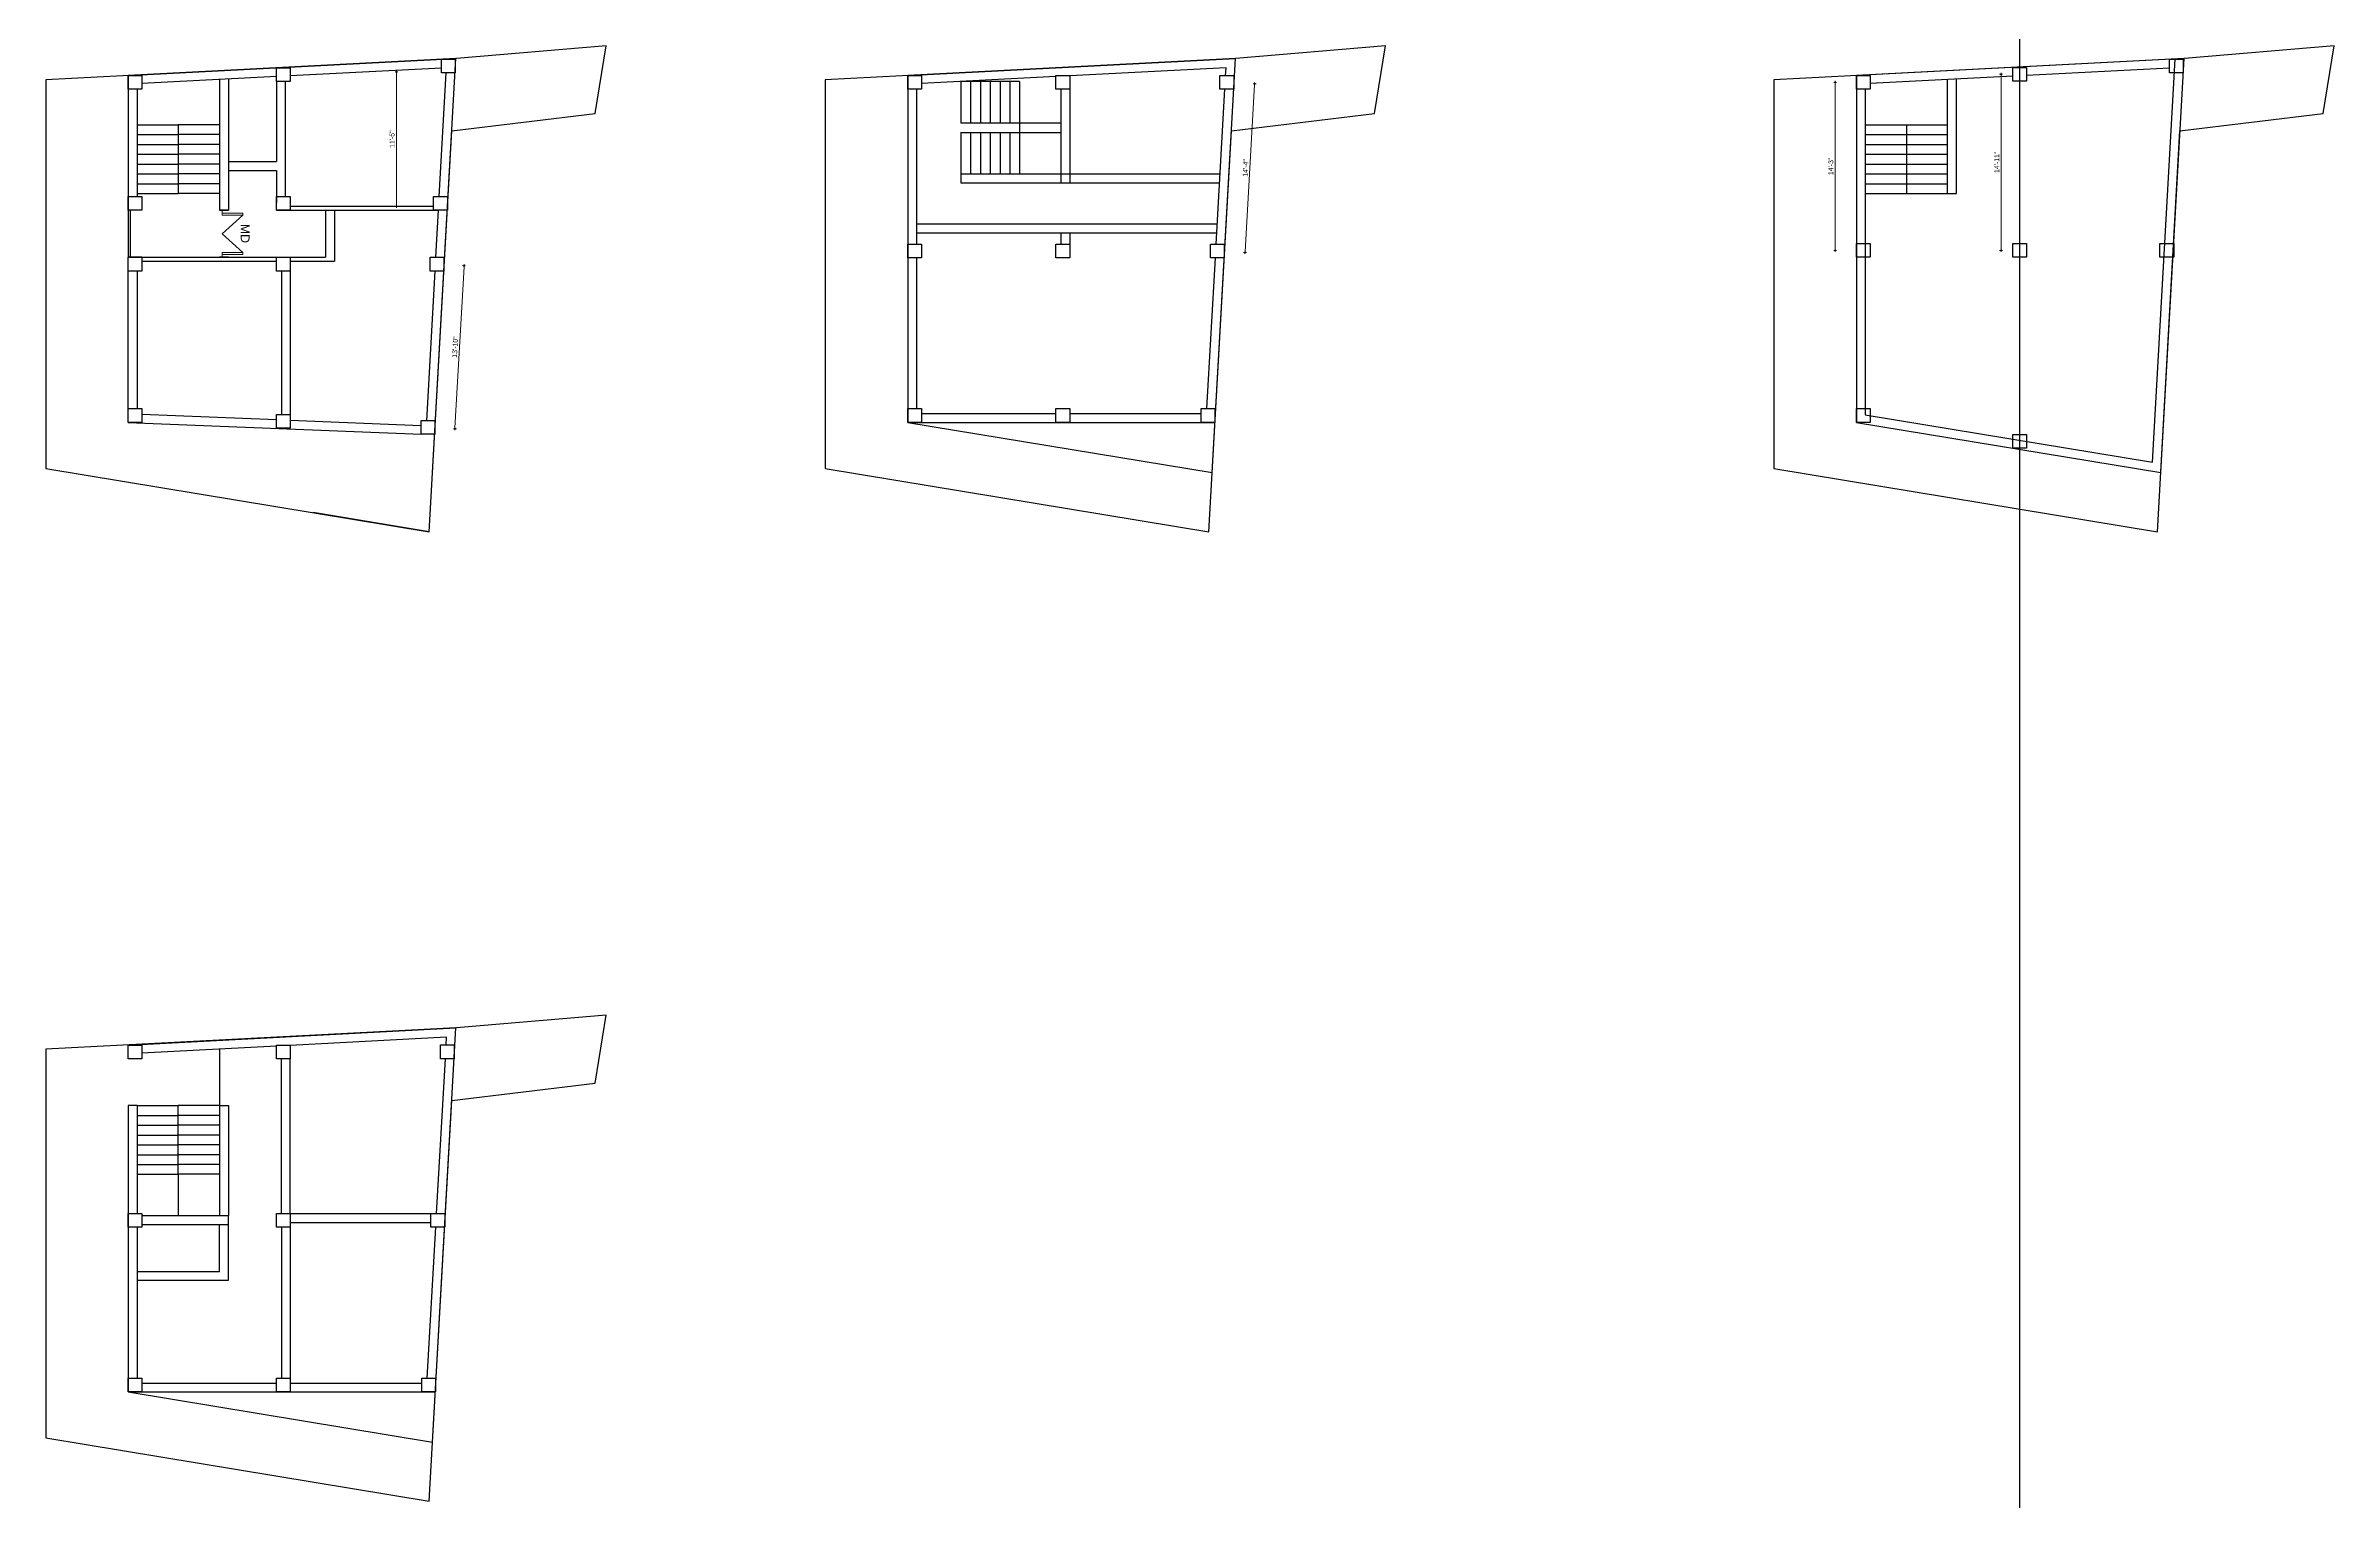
# Model space of a CAD drawing. Header units: inches. Extents: x -14619 to 1971361, y -855114 to -978.
# Drawn here: x 30387 to 32719, y -13736 to -12253 of the extents above; entities that cross this region are included whole.
import ezdxf
from ezdxf.enums import TextEntityAlignment as Align

# ---------------------------------------------------------------- set-up
doc = ezdxf.new("R2010")
doc.units = ezdxf.units.IN
doc.header["$LTSCALE"] = 0.5
doc.header["$MEASUREMENT"] = 0
doc.header["$PDMODE"] = 66
for name, color, linetype, lineweight in [('ELEVATION', 85, 'Continuous', 9), ('hatch', 9, 'Continuous', 0), ('Toilet', 7, 'Continuous', 25)]:
    doc.layers.add(name, color=color, linetype=linetype, lineweight=lineweight)
doc.styles.get("Standard").update_dxf_attribs({"font": 'arial.ttf'})
doc.dimstyles.new('S8', dxfattribs={"dimtxt": 5, "dimasz": 1, "dimexe": 6, "dimexo": 18, "dimgap": 1.9375, "dimtad": 1, "dimdec": 0, "dimzin": 3, "dimdsep": 46, "dimlunit": 4, "dimtxsty": 'Standard', "dimblk": 'dot 2', "dimcen": 12, "dimse1": 1, "dimse2": 1, "dimclrd": 1, "dimclre": 1, "dimclrt": 256, "dimadec": 0, "dimazin": 0, "dimtfac": 0.75, "dimtdec": 0, "dimtix": 1, "dimtmove": 1, "dimatfit": 3, "dimldrblk": 'DOT', "dimfxl": 1, "dimtolj": 1, "dimtzin": 0, "dimlwd": 9, "dimlwe": 9, "dimarcsym": 0})

# ---------------------------------------------------------------- blocks, each defined once
blk = doc.blocks.new('_Dot')
at = {"color": 0, "linetype": 'ByBlock', "lineweight": -2}
blk.add_line((-0.5, 0), (-1, 0), dxfattribs=at)
at = {"color": 0, "linetype": 'ByBlock', "const_width": 0.5}
blk.add_lwpolyline([(-0.25, 0, 1), (0.25, 0, 1)], format="xyb", close=True, dxfattribs=at)
blk = doc.blocks.new('dot1')
at = {"layer": 'hatch'}
h = blk.add_hatch(color=256, dxfattribs=at)
edge = h.paths.add_edge_path()
edge.add_arc((0, 0), 1, 0, 360)
for p, q in [((3, 0), (-3, 0)), ((0, 3), (0, -3))]:
    blk.add_line(p, q, dxfattribs=at)
blk.add_circle((0, 0), 1, dxfattribs=at)
blk = doc.blocks.new('dot 2')
at = {"layer": 'hatch', "xscale": 0.5, "yscale": 0.5, "zscale": 0.5}
blk.add_blockref('dot1', (0, 0), dxfattribs=at)
blk = doc.blocks.new('*D945')
at = {"layer": 'Defpoints', "color": 0, "transparency": 16777216}
for p in [(30715.9, -12279.9), (30715.9, -12416.8), (30744.6, -12416.8)]:
    blk.add_point(p, dxfattribs=at)
at = {"layer": 'Toilet', "color": 1, "lineweight": 9, "transparency": 16777216}
blk.add_line((30744.6, -12280.9), (30744.6, -12415.8), dxfattribs=at)
for p, rotation in [((30744.6, -12279.9), 90), ((30744.6, -12416.8), 270)]:
    blk.add_blockref('dot 2', p, dxfattribs=dict(at, rotation=rotation))
at = {"layer": 'Toilet', "transparency": 16777216, "insert": (30740.1, -12348.4), "char_height": 5, "attachment_point": 5, "rotation": 90}
blk.add_mtext('\\A1;11\'-5"', dxfattribs=at)
blk = doc.blocks.new('*D946')
at = {"layer": 'Defpoints', "color": 0, "transparency": 16777216}
for p in [(30785.9, -12475.8), (30776.6, -12642), (30804.1, -12643.5)]:
    blk.add_point(p, dxfattribs=at)
at = {"layer": 'Toilet', "color": 1, "lineweight": 9, "transparency": 16777216}
blk.add_line((30813.4, -12478.4), (30804.2, -12642.5), dxfattribs=at)
for p, rotation in [((30813.5, -12477.4), 86.77451339904452), ((30804.1, -12643.5), 266.7745133990445)]:
    blk.add_blockref('dot 2', p, dxfattribs=dict(at, rotation=rotation))
at = {"layer": 'Toilet', "transparency": 16777216, "insert": (30804.3, -12560.2), "char_height": 5, "attachment_point": 5, "rotation": 86.7745}
blk.add_mtext('\\A1;13\'-10"', dxfattribs=at)
blk = doc.blocks.new('*D986')
at = {"color": 1, "lineweight": 9, "transparency": 16777216}
blk.add_line((32379.4, -12460.7), (32379.4, -12283.3), dxfattribs=at)
at = {"layer": 'Defpoints', "color": 0, "transparency": 16777216}
for p in [(32379.4, -12282.3), (32398.5, -12282.3), (32398.5, -12461.7)]:
    blk.add_point(p, dxfattribs=at)
at = {"color": 1, "lineweight": 9, "transparency": 16777216}
for p, rotation in [((32379.4, -12282.3), 90), ((32379.4, -12461.7), 270)]:
    blk.add_blockref('dot 2', p, dxfattribs=dict(at, rotation=rotation))
at = {"transparency": 16777216, "insert": (32375, -12372), "char_height": 5, "attachment_point": 5, "rotation": 90}
blk.add_mtext('\\A1;14\'-11"', dxfattribs=at)

msp = doc.modelspace()

# ---------------------------------------------------------------- linework, layer by layer
for p, q in [((32334, -12333.8), (32334, -12287.3)), ((32325, -12333.8), (32325, -12287.7)), ((32241, -12333.8), (32283, -12333.8)), ((32283, -12333.8), (32325, -12333.8)), ((32283, -12333.8), (32283, -12403.8)), ((32325, -12403.8), (32325, -12333.8)), ((32334, -12403.8), (32334, -12333.8)), ((32241, -12343.8), (32283, -12343.8)), ((32241, -12353.8), (32283, -12353.8)), ((32283, -12343.8), (32325, -12343.8)), ((32283, -12353.8), (32325, -12353.8)), ((32241, -12363.8), (32283, -12363.8)), ((32241, -12373.8), (32283, -12373.8)), ((32283, -12363.8), (32325, -12363.8)), ((32283, -12373.8), (32325, -12373.8)), ((32241, -12383.8), (32283, -12383.8)), ((32241, -12393.8), (32283, -12393.8)), ((32241, -12403.8), (32283, -12403.8)), ((32283, -12383.8), (32325, -12383.8)), ((32283, -12393.8), (32325, -12393.8)), ((32283, -12403.8), (32325, -12403.8)), ((32325, -12403.8), (32334, -12403.8))]:
    msp.add_line(p, q)
msp.add_xline((32398.5, -12282.3), (0, 1))
for points in [[(32232, -12283.6), (32246, -12283.6), (32246, -12297.6), (32232, -12297.6)], [(32391.5, -12275.3), (32405.5, -12275.3), (32405.5, -12289.3), (32391.5, -12289.3)], [(32551.1, -12267), (32565.1, -12267), (32565.1, -12281), (32551.1, -12281)], [(32232, -12454.7), (32246, -12454.7), (32246, -12468.7), (32232, -12468.7)], [(32391.5, -12454.7), (32405.5, -12454.7), (32405.5, -12468.7), (32391.5, -12468.7)], [(32541.3, -12454.7), (32555.3, -12454.7), (32555.3, -12468.7), (32541.3, -12468.7)], [(32232, -12623), (32246, -12623), (32246, -12637), (32232, -12637)], [(32391.5, -12649.3), (32405.5, -12649.3), (32405.5, -12663.3), (32391.5, -12663.3)]]:
    msp.add_lwpolyline(points, close=True)
at = {"layer": 'ELEVATION', "color": 146, "ltscale": 0.25, "true_color": 0x105689}
for p, q in [((30567, -12420.8), (30567, -12423.8)), ((30567, -12423.8), (30588, -12423.8)), ((30567, -12425.8), (30567, -12423.8)), ((30588, -12425.8), (30567, -12425.8)), ((30588, -12425.8), (30567, -12444.8)), ((30588, -12423.8), (30588, -12425.8)), ((30588, -12463.8), (30567, -12444.8)), ((30588, -12463.8), (30567, -12463.8)), ((30567, -12463.8), (30567, -12465.8)), ((30567, -12468.8), (30567, -12465.8)), ((30567, -12465.8), (30588, -12465.8)), ((30588, -12463.8), (30588, -12465.8))]:
    msp.add_line(p, q, dxfattribs=at)
at = {"layer": 'Toilet'}
for p, q in [((30471.3, -12283.6), (30805.2, -12266.2)), ((30471.3, -12283.6), (30471.3, -12468.8)), ((30622.3, -12284.7), (30485.3, -12291.8)), ((30573.3, -12287.3), (30573.3, -12420.8)), ((30573.3, -12287.3), (30573.3, -12371.3)), ((30790.3, -12276), (30636.3, -12284)), ((30781.4, -12688.1), (30805.2, -12266.2)), ((30788.2, -12406.8), (30795.3, -12281)), ((30795.2, -12283.6), (30795.3, -12281)), ((31265.5, -12283.6), (31599.4, -12266.2)), ((31265.5, -12283.6), (31265.5, -12469.3)), ((31416.5, -12284.7), (31279.5, -12291.8)), ((31589.8, -12275.7), (31430.5, -12284)), ((31575.6, -12688.1), (31599.4, -12266.2)), ((31589.4, -12283.6), (31589.8, -12275.7)), ((32391.5, -12284.3), (32246, -12291.8)), ((32551.1, -12276), (32405.5, -12283.6)), ((32533.7, -12677.6), (32556.8, -12267)), ((30480.3, -12297.6), (30480.3, -12406.8)), ((30480.3, -12297.6), (30480.3, -12406.8)), ((30564.3, -12287.7), (30564.3, -12420.8)), ((30622.3, -12289.7), (30622.3, -12371.3)), ((30631.3, -12289.7), (30631.3, -12406.8)), ((31274.5, -12297.6), (31274.5, -12455.3)), ((31319.5, -12289.8), (31319.5, -12331.8)), ((31379.5, -12289.8), (31319.5, -12289.8)), ((31329.5, -12289.8), (31329.5, -12331.8)), ((31339.5, -12289.8), (31339.5, -12331.8)), ((31349.5, -12289.8), (31349.5, -12331.8)), ((31359.5, -12289.8), (31359.5, -12331.8)), ((31369.5, -12289.8), (31369.5, -12331.8)), ((31379.5, -12289.8), (31379.5, -12331.8)), ((31421.5, -12297.6), (31421.5, -12392.8)), ((31430.5, -12297.6), (31430.5, -12392.8)), ((31579.7, -12455.3), (31588.6, -12297.6)), ((32241, -12297.6), (32241, -12629.3)), ((30480.3, -12333.8), (30522.3, -12333.8)), ((30480.3, -12333.8), (30522.3, -12333.8)), ((30522.3, -12333.8), (30522.3, -12403.8)), ((30564.3, -12333.8), (30522.3, -12333.8)), ((30564.3, -12333.8), (30522.3, -12333.8)), ((31319.5, -12331.8), (31379.5, -12331.8)), ((31379.5, -12331.8), (31421.5, -12331.8)), ((31379.5, -12331.8), (31379.5, -12341.8)), ((30480.3, -12343.8), (30522.3, -12343.8)), ((30480.3, -12343.8), (30522.3, -12343.8)), ((30480.3, -12353.8), (30522.3, -12353.8)), ((30480.3, -12353.8), (30522.3, -12353.8)), ((30564.3, -12343.8), (30522.3, -12343.8)), ((30564.3, -12343.8), (30522.3, -12343.8)), ((30564.3, -12353.8), (30522.3, -12353.8)), ((30564.3, -12353.8), (30522.3, -12353.8)), ((31319.5, -12341.8), (31319.5, -12383.8)), ((31319.5, -12341.8), (31379.5, -12341.8)), ((31329.5, -12341.8), (31329.5, -12383.8)), ((31339.5, -12341.8), (31339.5, -12383.8)), ((31349.5, -12341.8), (31349.5, -12383.8)), ((31359.5, -12341.8), (31359.5, -12383.8)), ((31369.5, -12341.8), (31369.5, -12383.8)), ((31379.5, -12341.8), (31421.5, -12341.8)), ((31379.5, -12341.8), (31379.5, -12383.8)), ((30480.3, -12363.8), (30522.3, -12363.8)), ((30480.3, -12363.8), (30522.3, -12363.8)), ((30480.3, -12373.8), (30522.3, -12373.8)), ((30480.3, -12373.8), (30522.3, -12373.8)), ((30564.3, -12363.8), (30522.3, -12363.8)), ((30564.3, -12363.8), (30522.3, -12363.8)), ((30564.3, -12373.8), (30522.3, -12373.8)), ((30564.3, -12373.8), (30522.3, -12373.8)), ((30573.3, -12371.3), (30622.3, -12371.3)), ((30573.3, -12380.3), (30622.3, -12380.3)), ((30622.3, -12380.3), (30622.3, -12413.3)), ((30480.3, -12383.8), (30522.3, -12383.8)), ((30480.3, -12383.8), (30522.3, -12383.8)), ((30480.3, -12393.8), (30522.3, -12393.8)), ((30480.3, -12393.8), (30522.3, -12393.8)), ((30480.3, -12403.8), (30522.3, -12403.8)), ((30480.3, -12403.8), (30522.3, -12403.8)), ((30564.3, -12383.8), (30522.3, -12383.8)), ((30564.3, -12383.8), (30522.3, -12383.8)), ((30564.3, -12393.8), (30522.3, -12393.8)), ((30564.3, -12393.8), (30522.3, -12393.8)), ((30564.3, -12403.8), (30522.3, -12403.8)), ((30564.3, -12403.8), (30522.3, -12403.8)), ((31319.5, -12383.8), (31379.5, -12383.8)), ((31319.5, -12383.8), (31319.5, -12392.8)), ((31319.5, -12392.8), (31379.5, -12392.8)), ((31379.5, -12383.8), (31583.7, -12383.8)), ((31379.5, -12392.8), (31430.5, -12392.8)), ((31430.5, -12392.8), (31583.2, -12392.8)), ((30473.3, -12420.8), (30473.3, -12468.8)), ((30564.3, -12420.8), (30573.3, -12420.8)), ((30573.3, -12420.8), (30564.3, -12420.8)), ((30622.3, -12420.8), (30787.8, -12420.8)), ((30636.3, -12416.8), (30782.4, -12416.8)), ((30672.3, -12420.8), (30672.3, -12468.8)), ((30681.3, -12420.8), (30681.3, -12472.8)), ((30784.7, -12468.8), (30787.4, -12420.8)), ((31274.5, -12434.8), (31580.8, -12434.8)), ((31274.5, -12443.8), (31580.3, -12443.8)), ((31421.5, -12443.8), (31421.5, -12455.3)), ((31430.5, -12443.8), (31430.5, -12455.3)), ((30485.3, -12468.8), (30471.3, -12468.8)), ((30471.3, -12623), (30471.3, -12468.8)), ((30485.3, -12468.8), (30622.3, -12468.8)), ((30485.3, -12472.8), (30622.3, -12472.8)), ((30573.3, -12468.8), (30564.3, -12468.8)), ((30573.3, -12468.8), (30564.3, -12468.8)), ((30636.3, -12468.8), (30636.3, -12629)), ((30636.3, -12468.8), (30672.3, -12468.8)), ((30636.3, -12472.8), (30681.3, -12472.8)), ((30778.9, -12468.8), (30779.7, -12468.8)), ((31274.5, -12469.3), (31274.5, -12623)), ((31570.2, -12623), (31578.9, -12469.3)), ((30480.3, -12482.8), (30480.3, -12623)), ((30480.3, -12482.8), (30480.3, -12623)), ((30627.3, -12482.8), (30627.3, -12629)), ((30775.4, -12635), (30783.9, -12482.8)), ((30471.3, -12637), (30769.6, -12649)), ((30485.3, -12628.5), (30622.3, -12634)), ((30636.3, -12634.6), (30769.9, -12640)), ((31265.5, -12637), (31575.6, -12688.1)), ((31265.5, -12637), (31578.5, -12637)), ((31279.5, -12628), (31416.5, -12628)), ((31430.5, -12628), (31564.5, -12628)), ((32241, -12629.3), (32533.7, -12677.6)), ((30778, -12748.4), (30659.6, -12728.8)), ((30471.3, -13271.4), (30805.2, -13254)), ((30805.2, -13254), (30471.3, -13271.4)), ((30795.6, -13263.5), (30636.3, -13271.8)), ((30781.4, -13675.9), (30805.2, -13254)), ((30781.4, -13675.9), (30805.2, -13254)), ((30795.2, -13271.4), (30795.6, -13263.5)), ((30622.3, -13272.5), (30485.3, -13279.6)), ((30564.3, -13275.5), (30564.3, -13445.1)), ((30627.3, -13443.1), (30627.3, -13285.4)), ((30636.3, -13443.1), (30636.3, -13285.4)), ((30785.5, -13443.1), (30794.4, -13285.4)), ((30471.3, -13333.1), (30471.3, -13457.1)), ((30480.3, -13333.1), (30471.3, -13333.1)), ((30471.3, -13333.1), (30471.3, -13624.8)), ((30480.3, -13333.1), (30480.3, -13443.1)), ((30480.3, -13333.1), (30522.3, -13333.1)), ((30522.3, -13403.1), (30522.3, -13333.1)), ((30564.3, -13333.1), (30522.3, -13333.1)), ((30564.3, -13333.1), (30573.3, -13333.1)), ((30573.3, -13333.1), (30573.3, -13445.1)), ((30480.3, -13343.1), (30522.3, -13343.1)), ((30480.3, -13353.1), (30522.3, -13353.1)), ((30564.3, -13343.1), (30522.3, -13343.1)), ((30564.3, -13353.1), (30522.3, -13353.1)), ((30480.3, -13363.1), (30522.3, -13363.1)), ((30480.3, -13373.1), (30522.3, -13373.1)), ((30480.3, -13383.1), (30522.3, -13383.1)), ((30564.3, -13363.1), (30522.3, -13363.1)), ((30564.3, -13373.1), (30522.3, -13373.1)), ((30564.3, -13383.1), (30522.3, -13383.1)), ((30480.3, -13393.1), (30522.3, -13393.1)), ((30480.3, -13403.1), (30522.3, -13403.1)), ((30564.3, -13393.1), (30522.3, -13393.1)), ((30522.3, -13403.1), (30522.3, -13445.1)), ((30564.3, -13403.1), (30522.3, -13403.1)), ((30485.3, -13445.1), (30573.3, -13445.1)), ((30573.3, -13511.1), (30573.3, -13445.1)), ((30636.3, -13443.1), (30779.7, -13443.1)), ((30636.3, -13452.1), (30779.7, -13452.1)), ((30480.3, -13457.1), (30480.3, -13610.8)), ((30485.3, -13454.1), (30573.3, -13454.1)), ((30564.3, -13502.1), (30564.3, -13454.1)), ((30627.3, -13457.1), (30627.3, -13610.8)), ((30636.3, -13457.1), (30636.3, -13610.8)), ((30776, -13610.8), (30784.7, -13457.1)), ((30480.3, -13502.1), (30564.3, -13502.1)), ((30480.3, -13511.1), (30573.3, -13511.1)), ((30485.3, -13615.8), (30622.3, -13615.8)), ((30636.3, -13615.8), (30770.3, -13615.8)), ((30471.3, -13624.8), (30781.4, -13675.9)), ((30471.3, -13624.8), (30784.3, -13624.8)), ((30471.3, -13624.8), (30781.4, -13675.9))]:
    msp.add_line(p, q, dxfattribs=at)
for points in [[(30801, -12340), (30946.9, -12322.4), (30958.1, -12253.3), (30805.7, -12266.2), (30387.3, -12287.9), (30387.3, -12683.9), (30778, -12748.4)], [(31595.2, -12340), (31741.1, -12322.4), (31752.4, -12253.3), (31599.9, -12266.2), (31181.5, -12287.9), (31181.5, -12683.9), (31572.2, -12748.4)], [(32561.7, -12340), (32707.7, -12322.4), (32718.9, -12253.3), (32566.4, -12266.2), (32148, -12287.9), (32148, -12683.9), (32538.7, -12748.4)], [(30471.3, -12283.6), (30485.3, -12283.6), (30485.3, -12297.6), (30471.3, -12297.6)], [(30622.3, -12275.7), (30636.3, -12275.7), (30636.3, -12289.7), (30622.3, -12289.7)], [(30790.3, -12267), (30804.3, -12267), (30804.3, -12281), (30790.3, -12281)], [(31265.5, -12283.6), (31279.5, -12283.6), (31279.5, -12297.6), (31265.5, -12297.6)], [(31416.5, -12283.6), (31430.5, -12283.6), (31430.5, -12297.6), (31416.5, -12297.6)], [(31583.6, -12283.5), (31597.6, -12283.5), (31597.6, -12297.5), (31583.6, -12297.5)], [(30471.3, -12406.8), (30485.3, -12406.8), (30485.3, -12420.8), (30471.3, -12420.8)], [(30622.3, -12406.8), (30636.3, -12406.8), (30636.3, -12420.8), (30622.3, -12420.8)], [(30782.4, -12406.8), (30796.4, -12406.8), (30796.4, -12420.8), (30782.4, -12420.8)], [(30471.3, -12468.8), (30485.3, -12468.8), (30485.3, -12482.8), (30471.3, -12482.8)], [(30622.3, -12468.8), (30636.3, -12468.8), (30636.3, -12482.8), (30622.3, -12482.8)], [(30778.9, -12468.8), (30792.9, -12468.8), (30792.9, -12482.8), (30778.9, -12482.8)], [(31265.5, -12455.3), (31279.5, -12455.3), (31279.5, -12469.3), (31265.5, -12469.3)], [(31416.5, -12455.3), (31430.5, -12455.3), (31430.5, -12469.3), (31416.5, -12469.3)], [(31573.9, -12455.3), (31587.9, -12455.3), (31587.9, -12469.3), (31573.9, -12469.3)], [(30471.3, -12623), (30485.3, -12623), (30485.3, -12637), (30471.3, -12637)], [(30622.3, -12629), (30636.3, -12629), (30636.3, -12643), (30622.3, -12643)], [(30769.6, -12635), (30783.6, -12635), (30783.6, -12649), (30769.6, -12649)], [(31265.5, -12623), (31279.5, -12623), (31279.5, -12637), (31265.5, -12637)], [(31416.5, -12623), (31430.5, -12623), (31430.5, -12637), (31416.5, -12637)], [(31564.5, -12623), (31578.5, -12623), (31578.5, -12637), (31564.5, -12637)], [(30801, -13327.8), (30946.9, -13310.2), (30958.1, -13241.1), (30805.7, -13254), (30387.3, -13275.7), (30387.3, -13671.7), (30778, -13736.2)], [(30471.3, -13271.4), (30485.3, -13271.4), (30485.3, -13285.4), (30471.3, -13285.4)], [(30622.3, -13271.4), (30636.3, -13271.4), (30636.3, -13285.4), (30622.3, -13285.4)], [(30789.4, -13271.3), (30803.4, -13271.3), (30803.4, -13285.3), (30789.4, -13285.3)], [(30471.3, -13443.1), (30485.3, -13443.1), (30485.3, -13457.1), (30471.3, -13457.1)], [(30622.3, -13443.1), (30636.3, -13443.1), (30636.3, -13457.1), (30622.3, -13457.1)], [(30779.7, -13443.1), (30793.7, -13443.1), (30793.7, -13457.1), (30779.7, -13457.1)], [(30471.3, -13610.8), (30485.3, -13610.8), (30485.3, -13624.8), (30471.3, -13624.8)], [(30622.3, -13610.8), (30636.3, -13610.8), (30636.3, -13624.8), (30622.3, -13624.8)], [(30770.3, -13610.8), (30784.3, -13610.8), (30784.3, -13624.8), (30770.3, -13624.8)]]:
    msp.add_lwpolyline(points, close=True, dxfattribs=at)
for points in [[(30781.4, -12688.1), (30805.2, -12266.2), (30471.3, -12283.6)], [(31265.5, -12283.6), (31265.5, -12637), (31575.6, -12688.1), (31599.4, -12266.2), (31265.5, -12283.6)], [(32232, -12283.6), (32232, -12637), (32542.1, -12688.1), (32565.9, -12266.2), (32232, -12283.6)]]:
    msp.add_lwpolyline(points, dxfattribs=at)

# ---------------------------------------------------------------- texts
msp.add_text('MD', height=9.03, rotation=270).set_placement((30590.4, -12444.5), align=Align.MIDDLE_CENTER)

# ---------------------------------------------------------------- dimensions: what is measured, and where the dimension line sits
dim = msp.add_linear_dim(base=(32379.4, -12282.3), p1=(32398.5, -12461.7), p2=(32398.5, -12282.3), angle=90, dimstyle='S8', override={"dimfxl": 2, "dimfxlon": 1, "dimarcsym": 1})
dim.commit()
dim.dimension.update_dxf_attribs({"geometry": '*D986', "text_midpoint": (32375, -12372)})
msp.add_linear_dim(base=(32210.4, -12290.6), p1=(32239, -12461.7), p2=(32239, -12290.6), angle=90, dimstyle='S8', override={"dimfxl": 2, "dimfxlon": 1, "dimarcsym": 1}).render()
dim = msp.add_linear_dim(base=(30744.6, -12416.8), p1=(30715.9, -12279.9), p2=(30715.9, -12416.8), angle=90, dimstyle='S8', override={"dimfxl": 2, "dimfxlon": 1, "dimarcsym": 1}, dxfattribs=at)
dim.commit()
dim.dimension.update_dxf_attribs({"geometry": '*D945', "text_midpoint": (30740.1, -12348.4)})
msp.add_aligned_dim(p1=(31580.9, -12462.3), p2=(31590.6, -12290.5), distance=-28.3, dimstyle='S8', override={"dimfxl": 2, "dimfxlon": 1, "dimarcsym": 1}, dxfattribs=at).render()
dim = msp.add_aligned_dim(p1=(30785.9, -12475.8), p2=(30776.6, -12642), distance=27.6, dimstyle='S8', override={"dimfxl": 2, "dimfxlon": 1, "dimarcsym": 1}, dxfattribs=at)
dim.commit()
dim.dimension.update_dxf_attribs({"geometry": '*D946', "text_midpoint": (30804.3, -12560.2)})

doc.saveas('drawing.dxf')
